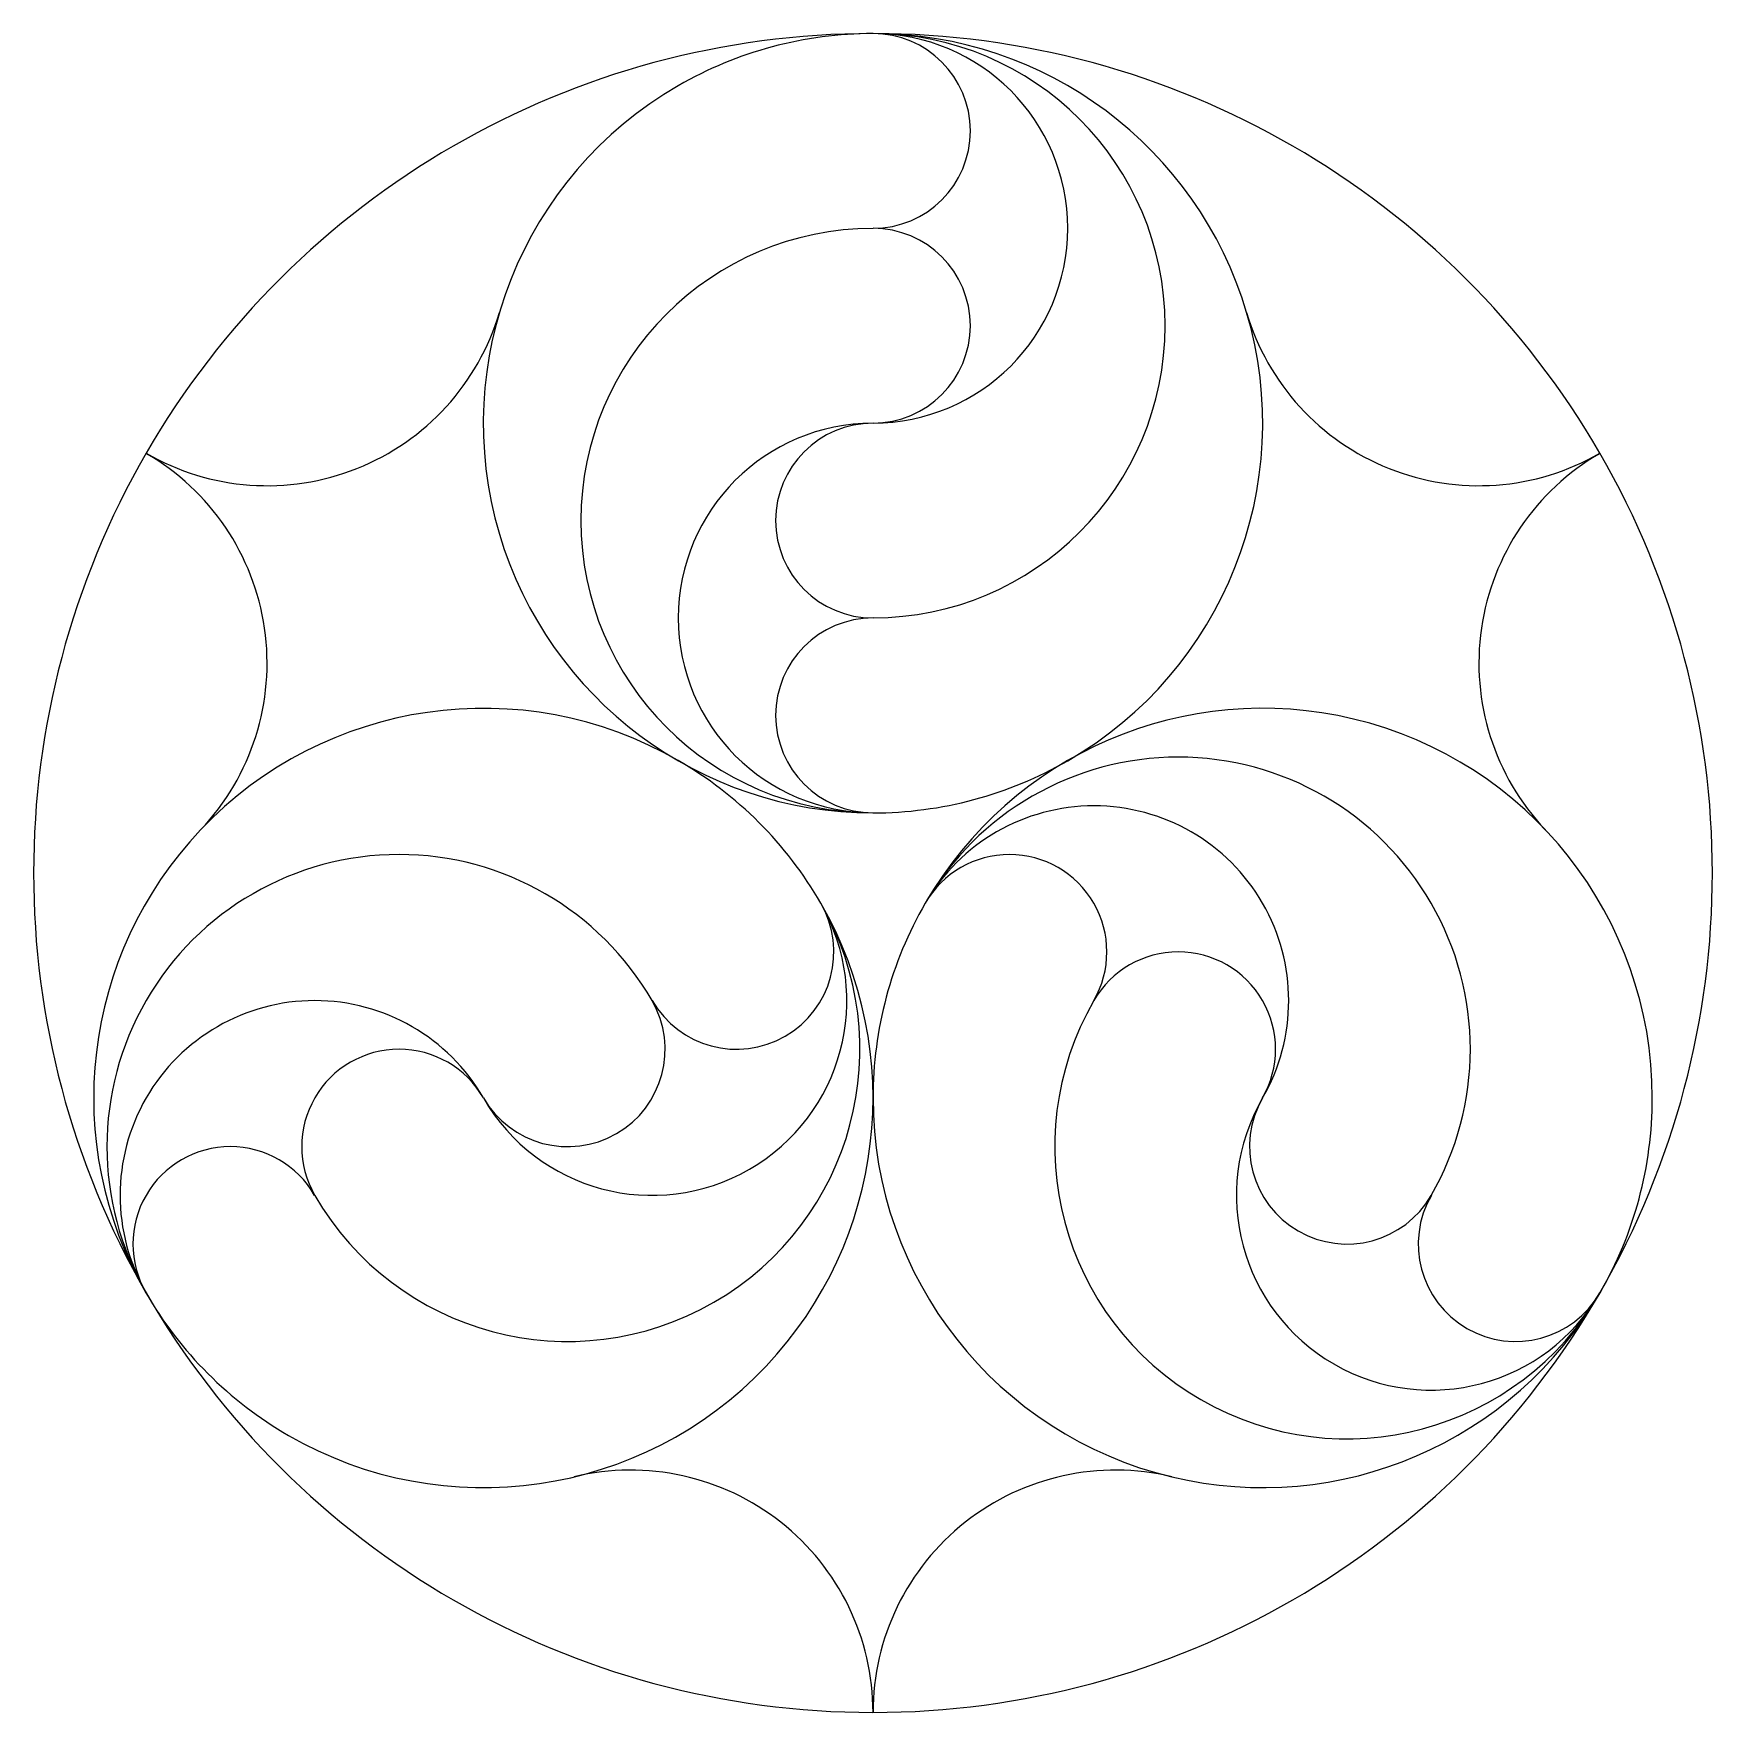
# Model space of a CAD drawing. Extents: x -50 to 50, y -50 to 50.
import ezdxf

# ---------------------------------------------------------------- set-up
doc = ezdxf.new("R2010")
doc.units = 0
doc.layers.add('MODELSKETCH_VISIBLE', color=7, linetype='CONTINUOUS')

msp = doc.modelspace()

# ---------------------------------------------------------------- linework, layer by layer
at = {"layer": 'MODELSKETCH_VISIBLE'}
for centre, radius, start, end in [((0, 26.79), 23.21, 90, 120), ((0, 26.79), 23.21, 16.5239, 90), ((0, 26.79), 23.21, 16.5239, 90), ((0, 0), 50, 90, 150), ((0, 44.2), 5.8, 270, 90), ((0, 38.4), 11.6, 270, 90), ((0, 0), 50, 30, 90), ((0, 32.6), 17.4, 270, 90), ((0, 32.6), 17.4, 270, 90), ((0, 38.4), 11.6, 270, 90), ((0, 26.79), 23.21, 120, 196.5239), ((0, 20.99), 17.4, 90, 270), ((0, 32.6), 5.8, 270, 90), ((-36.08, 37.5), 14.43, 240, 343.4761), ((0, 26.79), 23.21, 300, 16.5239), ((36.08, 37.5), 14.43, 196.5239, 300), ((0, 15.19), 11.6, 90, 270), ((0, 15.19), 11.6, 90, 270), ((0, 20.99), 5.8, 90, 270), ((0, 20.99), 5.8, 90, 270), ((0, 0), 50, 150, 210), ((-50.52, 12.5), 14.43, 316.5239, 60), ((50.52, 12.5), 14.43, 120, 223.4761), ((0, 0), 50, 330, 30), ((0, 26.79), 23.21, 196.5239, 270), ((0, 9.39), 5.8, 90, 270), ((0, 9.39), 5.8, 90, 270), ((-23.21, -13.4), 23.21, 60, 136.5239), ((23.21, -13.4), 23.21, 76.5239, 150), ((23.21, -13.4), 23.21, 0, 76.5239), ((-23.21, -13.4), 23.21, 30, 60), ((0, 26.79), 23.21, 270, 300), ((18.18, -10.5), 17.4, 330, 150), ((13.16, -7.6), 11.6, 330, 150), ((13.16, -7.6), 11.6, 330, 150), ((-23.21, -13.4), 23.21, 136.5239, 210), ((-23.21, -13.4), 23.21, 136.5239, 210), ((-28.23, -16.3), 17.4, 30, 210), ((-28.23, -16.3), 17.4, 30, 210), ((8.13, -4.7), 5.8, 330, 150), ((8.13, -4.7), 5.8, 330, 150), ((-18.18, -10.5), 17.4, 210, 30), ((-13.16, -7.6), 11.6, 210, 30), ((-13.16, -7.6), 11.6, 210, 30), ((-8.13, -4.7), 5.8, 210, 30), ((-8.13, -4.7), 5.8, 210, 30), ((-23.21, -13.4), 23.21, 316.5239, 30), ((23.21, -13.4), 23.21, 150, 180), ((18.18, -10.5), 5.8, 330, 150), ((18.18, -10.5), 5.8, 330, 150), ((-33.25, -19.2), 11.6, 30, 210), ((-33.25, -19.2), 11.6, 30, 210), ((-18.18, -10.5), 5.8, 210, 30), ((-18.18, -10.5), 5.8, 210, 30), ((28.23, -16.3), 17.4, 150, 330), ((28.23, -16.3), 17.4, 150, 330), ((-28.23, -16.3), 5.8, 30, 210), ((23.21, -13.4), 23.21, 180, 256.5239), ((33.25, -19.2), 11.6, 150, 330), ((33.25, -19.2), 11.6, 150, 330), ((28.23, -16.3), 5.8, 150, 330), ((23.21, -13.4), 23.21, 330, 0), ((-38.28, -22.1), 5.8, 30, 210), ((38.28, -22.1), 5.8, 150, 330), ((0, 0), 50, 210, 270), ((0, 0), 50, 270, 330), ((-23.21, -13.4), 23.21, 210, 240), ((23.21, -13.4), 23.21, 256.5239, 330), ((23.21, -13.4), 23.21, 256.5239, 330), ((-23.21, -13.4), 23.21, 240, 316.5239), ((-14.43, -50), 14.43, 0, 103.4761), ((14.43, -50), 14.43, 76.5239, 180)]:
    msp.add_arc(centre, radius, start, end, dxfattribs=at)

doc.saveas('drawing.dxf')
